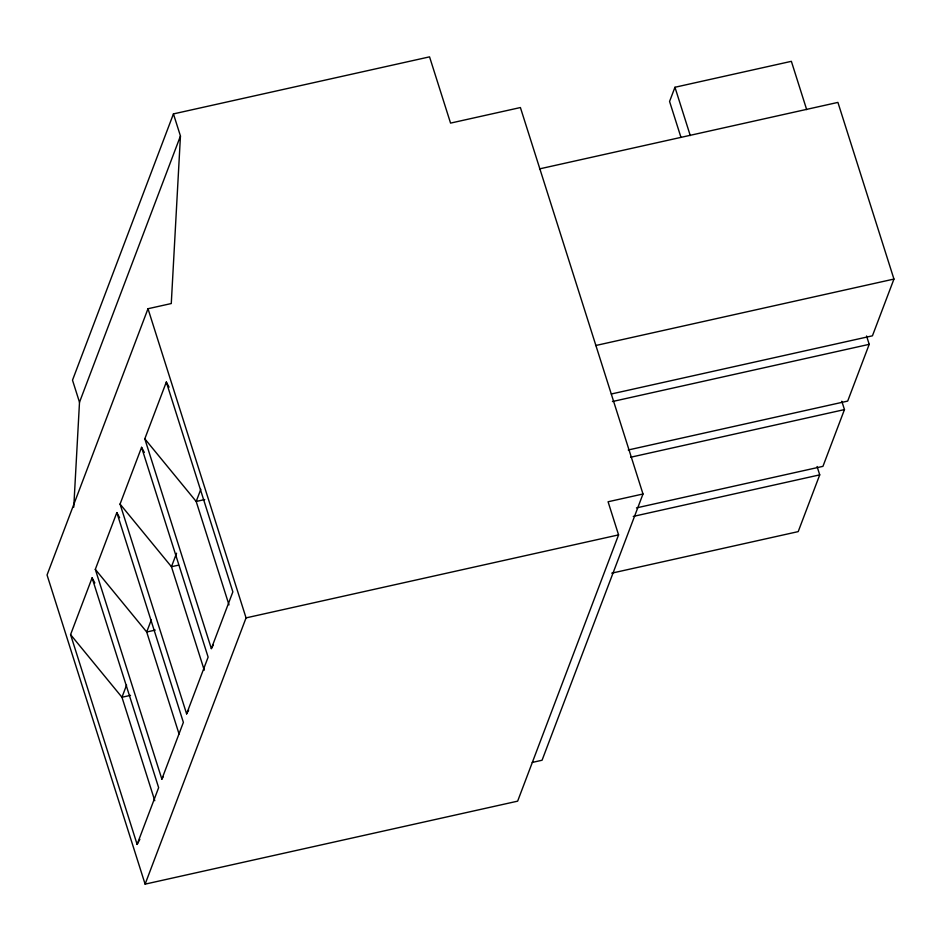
<?xml version="1.0" encoding="UTF-8"?>
<svg xmlns="http://www.w3.org/2000/svg" width="941" height="941" viewBox="0 0 941 941"><rect width="100%" height="100%" fill="white"/><g stroke="black" fill="none" stroke-linecap="round" stroke-linejoin="round"><path stroke-width="1.41" d="M73.763 507.152L79.503 402.254L180.449 135.998L173.438 113.908L429.555 56.86L450.563 123.106L520.408 107.545L642.997 493.99L542.063 760.246L532.277 762.422M180.449 135.998L171.274 303.543L147.996 308.73L47.05 574.986L145.114 884.14L517.644 801.156L618.578 534.888L608.074 501.765L642.997 493.99M173.438 113.908L72.504 380.176L79.503 402.254M139.868 839.337L137.127 844.395L70.575 634.622L92.089 577.868L94.853 582.961M163.24 776.607L161.864 779.136L95.312 569.352L116.837 512.598L119.601 517.703M188.659 710.067L186.612 713.866L120.06 504.082L141.573 447.34L144.338 452.433M213.407 644.808L211.349 648.608L144.796 438.824L166.322 382.07L169.074 387.163M126.576 685.095L121.965 697.257L154.771 800.685M151.313 619.837L146.702 631.999L179.072 734.027M176.567 553.214L171.45 566.729L204.256 670.157M200.798 489.308L196.187 501.471L228.992 604.887M137.127 844.395L158.641 787.652L92.089 577.868M161.864 779.136L183.377 722.382L116.837 512.598M186.612 713.866L208.126 657.124L141.573 447.34M211.349 648.608L232.862 591.854L166.322 382.07M145.114 884.14L246.06 617.884L147.996 308.73M806.684 109.638L791.369 61.33L674.956 87.266L669.569 101.452L680.955 137.339M817.07 466.513L819.729 474.864L798.203 531.618L611.732 573.163M841.819 401.254L844.465 409.594L822.952 466.348L636.469 507.893M866.555 335.984L869.213 344.335L847.688 401.089L628.223 449.986M539.534 168.886L837.913 102.404L893.95 279.065L872.436 335.819L611.356 393.985M595.582 345.547L893.95 279.065M612.438 401.536L869.213 344.335M204.738 499.565L196.187 501.471L144.796 438.824M630.729 457.22L844.465 409.594M178.578 565.141L171.45 566.729L120.06 504.082M633.246 516.409L819.729 474.864M155.253 630.094L146.702 631.999L95.312 569.352M246.06 617.884L618.578 534.888M130.517 695.352L121.965 697.257L70.575 634.622M674.956 87.266L690.271 135.575"/></g></svg>
